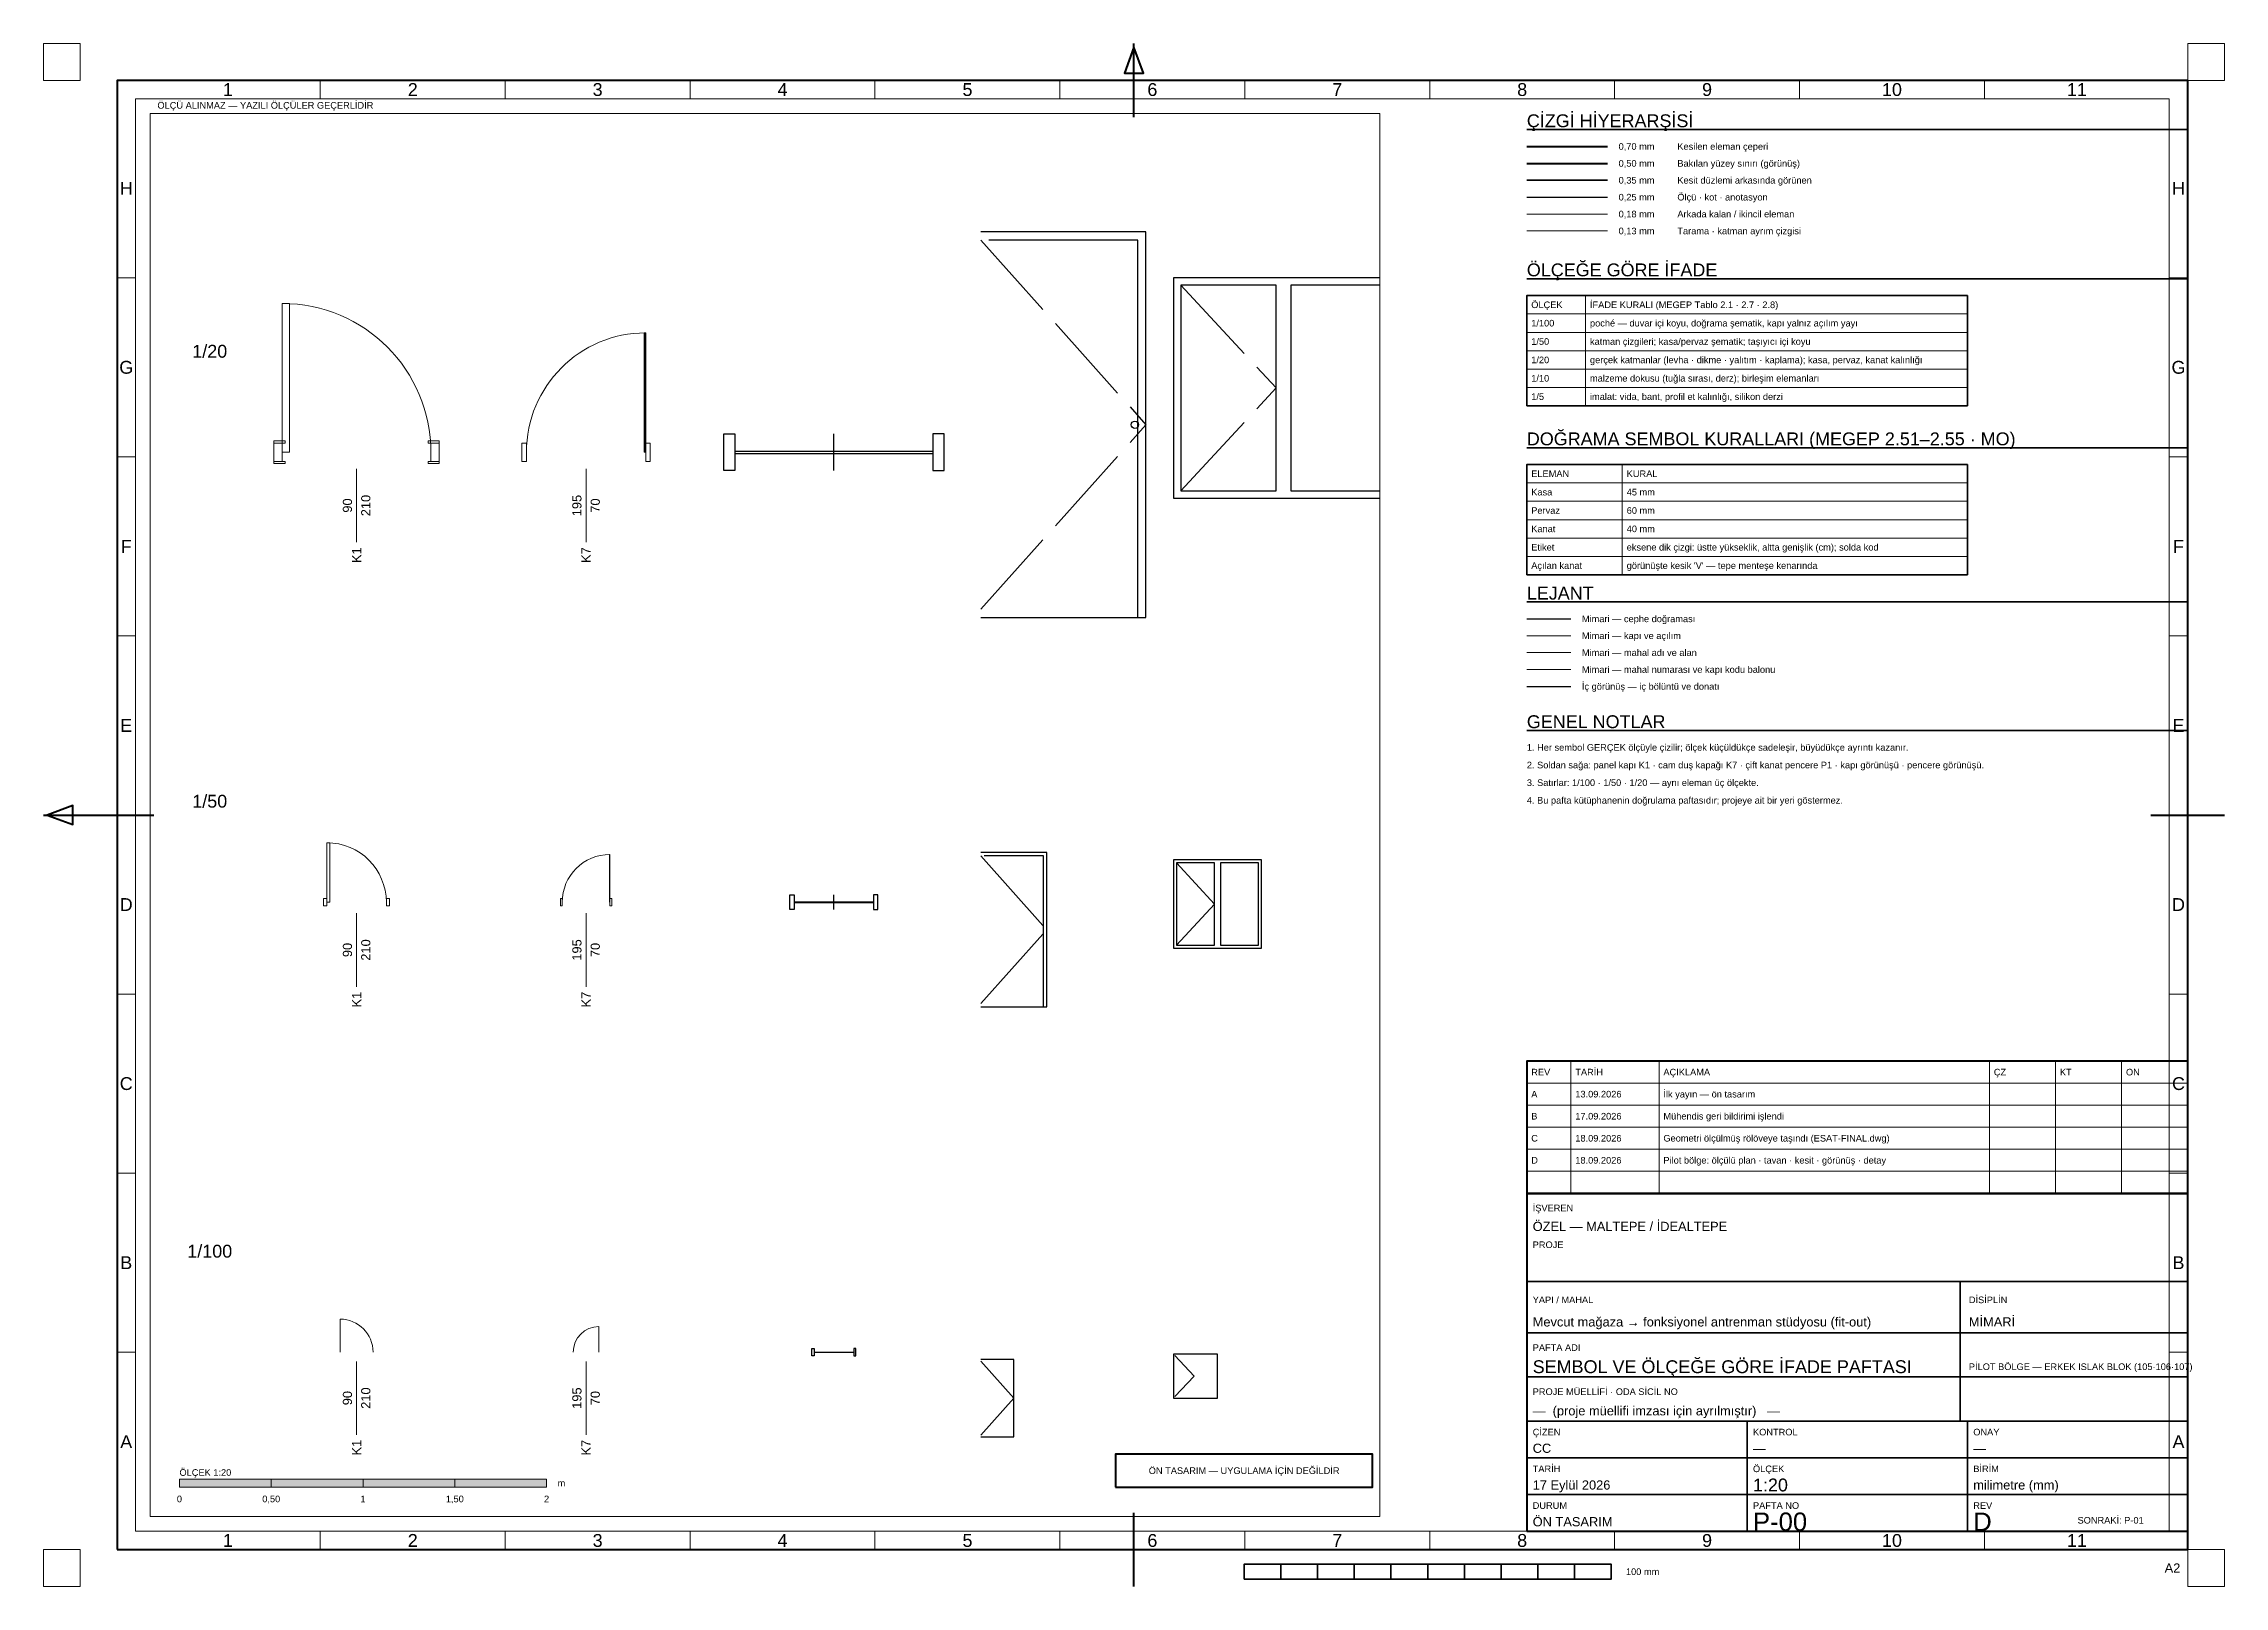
# Paper-space layout 'P-00 SEMBOL VE ÖLÇEĞE GÖRE İFADE PAFTASI' of a CAD drawing. Header units: millimetres. Extents: x 0 to 594, y 0 to 420.
# The model-space entities are those that its viewports show. They can reach past a viewport. Long polylines and large blocks are cut down to what shows.
import ezdxf
from ezdxf.enums import TextEntityAlignment as Align

# ---------------------------------------------------------------- set-up
doc = ezdxf.new("R2010")
doc.units = ezdxf.units.MM
doc.linetypes.add('DASHED', pattern=[1.524, 1.27, -0.254])
for name, color, linetype, lineweight in [('A-CEPHE', 5, 'Continuous', 25), ('A-GORUNUS-IC', 8, 'Continuous', 25), ('A-KAPI', 8, 'Continuous', 18), ('A-MAHAL', 250, 'Continuous', 18), ('A-YAZI', 7, 'Continuous', 13), ('G-ANTET', 7, 'Continuous', 25), ('G-CERCEVE', 7, 'Continuous', 70), ('G-PAFTA-ZON', 8, 'Continuous', 13), ('G-YAZI', 7, 'Continuous', 18)]:
    doc.layers.add(name, color=color, linetype=linetype, lineweight=lineweight)
doc.layers.add('G-VIEWPORT', color=251, linetype='Continuous', lineweight=13, plot=False)
doc.styles.add('GYM', font='arial.ttf')

msp = doc.modelspace()

# ---------------------------------------------------------------- linework, layer by layer
at = {"layer": 'A-CEPHE'}
for p, q in [((3150, 4800), (3150, 5000)), ((2610, 4906), (3690, 4906)), ((2610, 4894), (3690, 4894)), ((2934, 2452), (3366, 2452)), ((2934, 2448), (3366, 2448)), ((3150, 2410), (3150, 2490)), ((3042, 0), (3258, 0))]:
    msp.add_line(p, q, dxfattribs=at)
for points in [[(2550, 4800), (2550, 5000), (2610, 5000), (2610, 4800)], [(3750, 4800), (3750, 5000), (3690, 5000), (3690, 4800)], [(2910, 2410), (2910, 2490), (2934, 2490), (2934, 2410)], [(3390, 2410), (3390, 2490), (3366, 2490), (3366, 2410)], [(3030, -20), (3030, 20), (3042, 20), (3042, -20)], [(3270, -20), (3270, 20), (3258, 20), (3258, -20)]]:
    msp.add_lwpolyline(points, close=True, dxfattribs=at)
at = {"layer": 'A-GORUNUS-IC', "linetype": 'DASHED'}
for p, q in [((3950, 6055), (4850, 5050)), ((5040, 5810), (5560, 5250)), ((5040, 4690), (5560, 5250)), ((3950, 4045), (4850, 5050)), ((3950, 2702), (4310, 2300)), ((5016, 2664), (5224, 2440)), ((5016, 2216), (5224, 2440)), ((3950, 1898), (4310, 2300)), ((3950, -49), (4130, -250)), ((5008, -18), (5112, -130)), ((5008, -242), (5112, -130)), ((3950, -451), (4130, -250))]:
    msp.add_line(p, q, dxfattribs=at)
at = {"layer": 'A-GORUNUS-IC'}
for points in [[(3950, 4000), (4850, 4000), (4850, 6100), (3950, 6100)], [(3995, 4000), (4805, 4000), (4805, 6055), (3995, 6055)], [(3950, 1880), (4310, 1880), (4310, 2720), (3950, 2720)], [(3968, 1880), (4292, 1880), (4292, 2702), (3968, 2702)], [(3950, -460), (4130, -460), (4130, -40), (3950, -40)]]:
    msp.add_lwpolyline(points, dxfattribs=at)
for points in [[(5000, 4650), (6200, 4650), (6200, 5850), (5000, 5850)], [(5040, 4690), (5560, 4690), (5560, 5810), (5040, 5810)], [(5640, 4690), (6160, 4690), (6160, 5810), (5640, 5810)], [(5000, 2200), (5480, 2200), (5480, 2680), (5000, 2680)], [(5016, 2216), (5224, 2216), (5224, 2664), (5016, 2664)], [(5256, 2216), (5464, 2216), (5464, 2664), (5256, 2664)], [(5000, -250), (5240, -250), (5240, -10), (5000, -10)]]:
    msp.add_lwpolyline(points, close=True, dxfattribs=at)
msp.add_circle((4790, 5050), 20, dxfattribs=at)
at = {"layer": 'A-KAPI'}
for p, q in [((2121, 4900), (2121, 5550)), ((460, 0), (460, 180)), ((1870, 0), (1870, 140))]:
    msp.add_line(p, q, dxfattribs=at)
for points in [[(145, 4900), (145, 5710), (185, 5710), (185, 4900)], [(2125, 4900), (2125, 5550), (2117, 5550), (2117, 4900)], [(100, 4950), (160, 4950), (160, 4962), (100, 4962)], [(100, 4850), (100, 4950), (145, 4950), (145, 4850)], [(1000, 4950), (940, 4950), (940, 4962), (1000, 4962)], [(1000, 4850), (1000, 4950), (955, 4950), (955, 4850)], [(1450, 4850), (1450, 4950), (1475, 4950), (1475, 4850)], [(2150, 4850), (2150, 4950), (2125, 4950), (2125, 4850)], [(100, 4850), (160, 4850), (160, 4838), (100, 4838)], [(1000, 4850), (940, 4850), (940, 4838), (1000, 4838)], [(388, 2450), (388, 2774), (404, 2774), (404, 2450)], [(1930, 2450), (1930, 2710), (1927, 2710), (1927, 2450)], [(370, 2430), (370, 2470), (388, 2470), (388, 2430)], [(730, 2430), (730, 2470), (712, 2470), (712, 2430)], [(1660, 2430), (1660, 2470), (1670, 2470), (1670, 2430)], [(1940, 2430), (1940, 2470), (1930, 2470), (1930, 2430)]]:
    msp.add_lwpolyline(points, close=True, dxfattribs=at)
for centre, radius, start, end in [((145, 4900), 810, 0, 90), ((2125, 4900), 650, 90, 180), ((388, 2450), 324, 0, 90), ((1930, 2450), 260, 90, 180), ((460, 0), 180, 0, 90), ((1870, 0), 140, 90, 180)]:
    msp.add_arc(centre, radius, start, end, dxfattribs=at)
at = {"layer": 'A-MAHAL'}
for p, q in [((550, 4810), (550, 4410)), ((1800, 4810), (1800, 4410)), ((550, 2390), (550, 1990)), ((1800, 2390), (1800, 1990)), ((550, -50), (550, -450)), ((1800, -50), (1800, -450))]:
    msp.add_line(p, q, dxfattribs=at)

# ---------------------------------------------------------------- texts
at = {"layer": 'A-MAHAL', "style": 'GYM'}
for s, p in [('90', (500, 4610)), ('210', (600, 4610)), ('195', (1750, 4610)), ('70', (1850, 4610)), ('K1', (550, 4340)), ('K7', (1800, 4340)), ('90', (500, 2190)), ('210', (600, 2190)), ('195', (1750, 2190)), ('70', (1850, 2190)), ('K1', (550, 1920)), ('K7', (1800, 1920)), ('90', (500, -250)), ('210', (600, -250)), ('195', (1750, -250)), ('70', (1850, -250)), ('K1', (550, -520)), ('K7', (1800, -520))]:
    msp.add_text(s, height=50, rotation=90, dxfattribs=at).set_placement(p, align=Align.MIDDLE_CENTER)
at = {"layer": 'A-YAZI', "style": 'GYM'}
for s, p in [('1/20', (-250, 5450)), ('1/50', (-250, 3000)), ('1/100', (-250, 550))]:
    msp.add_text(s, height=70, dxfattribs=at).set_placement(p, align=Align.MIDDLE_CENTER)

psp = doc.layouts.new('P-00 SEMBOL VE ÖLÇEĞE GÖRE İFADE PAFTASI')

# ---------------------------------------------------------------- hatches: boundary and pattern name
at = {"layer": 'G-ANTET'}
for color, points in [(7, [(37, 27), (62, 27), (62, 29.2), (37, 29.2)]), (0, [(62, 27), (87, 27), (87, 29.2), (62, 29.2)]), (7, [(87, 27), (112, 27), (112, 29.2), (87, 29.2)]), (0, [(112, 27), (137, 27), (137, 29.2), (112, 29.2)])]:
    psp.add_hatch(color=color, dxfattribs=at).paths.add_polyline_path(points)

# ---------------------------------------------------------------- linework, layer by layer
at = {"layer": 'G-ANTET', "lineweight": 70}
psp.add_line((404, 392), (426, 392), dxfattribs=at)
at = {"layer": 'G-ANTET', "lineweight": 50}
psp.add_line((404, 387.4), (426, 387.4), dxfattribs=at)
at = {"layer": 'G-ANTET', "lineweight": 35}
for p, q in [((404, 382.8), (426, 382.8)), ((404, 83), (584, 83)), ((522, 69), (522, 83)), ((404, 69), (584, 69)), ((522, 45), (522, 69)), ((404, 57), (584, 57)), ((404, 45), (584, 45)), ((464, 15), (464, 45)), ((524, 15), (524, 45)), ((404, 35), (584, 35)), ((404, 25), (584, 25))]:
    psp.add_line(p, q, dxfattribs=at)
at = {"layer": 'G-ANTET', "lineweight": 25}
psp.add_line((404, 378.2), (426, 378.2), dxfattribs=at)
at = {"layer": 'G-ANTET', "lineweight": 18}
for p, q in [((404, 373.6), (426, 373.6)), ((416, 107), (416, 143)), ((440, 107), (440, 143)), ((530, 107), (530, 143)), ((548, 107), (548, 143)), ((566, 107), (566, 143)), ((404, 137), (584, 137)), ((404, 131), (584, 131)), ((404, 125), (584, 125)), ((404, 119), (584, 119)), ((404, 113), (584, 113)), ((404, 107), (584, 107))]:
    psp.add_line(p, q, dxfattribs=at)
at = {"layer": 'G-ANTET', "lineweight": 13}
for p, q in [((404, 369), (426, 369)), ((420, 321.4), (420, 351.4)), ((404, 346.4), (524, 346.4)), ((404, 341.4), (524, 341.4)), ((404, 336.4), (524, 336.4)), ((404, 331.4), (524, 331.4)), ((404, 326.4), (524, 326.4)), ((430, 275.4), (430, 305.4)), ((404, 300.4), (524, 300.4)), ((404, 295.4), (524, 295.4)), ((404, 290.4), (524, 290.4)), ((404, 285.4), (524, 285.4)), ((404, 280.4), (524, 280.4))]:
    psp.add_line(p, q, dxfattribs=at)
at = {"layer": 'G-ANTET', "color": 5, "linetype": 'Continuous', "lineweight": 25}
psp.add_line((404, 263.4), (416, 263.4), dxfattribs=at)
at = {"layer": 'G-ANTET', "color": 8, "linetype": 'Continuous', "lineweight": 18}
psp.add_line((404, 258.8), (416, 258.8), dxfattribs=at)
at = {"layer": 'G-ANTET', "color": 7, "linetype": 'Continuous', "lineweight": 13}
psp.add_line((404, 254.2), (416, 254.2), dxfattribs=at)
at = {"layer": 'G-ANTET', "color": 250, "linetype": 'Continuous', "lineweight": 18}
psp.add_line((404, 249.6), (416, 249.6), dxfattribs=at)
at = {"layer": 'G-ANTET', "color": 8, "linetype": 'Continuous', "lineweight": 25}
psp.add_line((404, 245), (416, 245), dxfattribs=at)
at = {"layer": 'G-ANTET', "lineweight": 35}
for points in [[(404, 321.4), (524, 321.4), (524, 351.4), (404, 351.4)], [(404, 275.4), (524, 275.4), (524, 305.4), (404, 305.4)]]:
    psp.add_lwpolyline(points, close=True, dxfattribs=at)
at = {"layer": 'G-ANTET', "lineweight": 50}
psp.add_lwpolyline([(404, 107), (584, 107), (584, 143), (404, 143)], close=True, dxfattribs=at)
at = {"layer": 'G-ANTET', "lineweight": 100}
psp.add_lwpolyline([(404, 15), (584, 15), (584, 107), (404, 107)], close=True, dxfattribs=at)
at = {"layer": 'G-ANTET', "color": 1, "lineweight": 50}
psp.add_lwpolyline([(292, 27), (362, 27), (362, 36), (292, 36)], close=True, dxfattribs=at)
at = {"layer": 'G-ANTET', "lineweight": 18}
for points in [[(37, 27), (62, 27), (62, 29.2), (37, 29.2)], [(62, 27), (87, 27), (87, 29.2), (62, 29.2)], [(87, 27), (112, 27), (112, 29.2), (87, 29.2)], [(112, 27), (137, 27), (137, 29.2), (112, 29.2)]]:
    psp.add_lwpolyline(points, close=True, dxfattribs=at)
at = {"layer": 'G-CERCEVE', "lineweight": 70}
for p, q in [((297, 400), (297, 420)), ((0, 210), (30, 210)), ((574, 210), (594, 210)), ((297, 0), (297, 20))]:
    psp.add_line(p, q, dxfattribs=at)
at = {"layer": 'G-CERCEVE', "lineweight": 35}
for p, q in [((327, 2), (327, 6)), ((337, 2), (337, 6)), ((347, 2), (347, 6)), ((357, 2), (357, 6)), ((367, 2), (367, 6)), ((377, 2), (377, 6)), ((387, 2), (387, 6)), ((397, 2), (397, 6)), ((407, 2), (407, 6)), ((417, 2), (417, 6)), ((427, 2), (427, 6))]:
    psp.add_line(p, q, dxfattribs=at)
at = {"layer": 'G-CERCEVE', "lineweight": 13}
for points in [[(0, 410), (10, 410), (10, 420), (0, 420)], [(584, 410), (594, 410), (594, 420), (584, 420)], [(0, 0), (10, 0), (10, 10), (0, 10)], [(584, 0), (594, 0), (594, 10), (584, 10)]]:
    psp.add_lwpolyline(points, close=True, dxfattribs=at)
at = {"layer": 'G-CERCEVE', "lineweight": 70}
for points in [[(297, 419), (294.4, 412), (299.6, 412)], [(20, 10), (584, 10), (584, 410), (20, 410)], [(1, 210), (8, 207.4), (8, 212.6)]]:
    psp.add_lwpolyline(points, close=True, dxfattribs=at)
at = {"layer": 'G-CERCEVE', "lineweight": 18}
psp.add_lwpolyline([(29, 19), (364, 19), (364, 401), (29, 401)], close=True, dxfattribs=at)
at = {"layer": 'G-CERCEVE', "lineweight": 35}
psp.add_lwpolyline([(327, 2), (427, 2), (427, 6), (327, 6)], close=True, dxfattribs=at)
at = {"layer": 'G-PAFTA-ZON', "lineweight": 13}
for p, q in [((75.36, 405), (75.36, 410)), ((125.73, 405), (125.73, 410)), ((176.09, 405), (176.09, 410)), ((226.45, 405), (226.45, 410)), ((276.82, 405), (276.82, 410)), ((327.18, 405), (327.18, 410)), ((377.55, 405), (377.55, 410)), ((427.91, 405), (427.91, 410)), ((478.27, 405), (478.27, 410)), ((528.64, 405), (528.64, 410)), ((20, 356.25), (25, 356.25)), ((579, 356.25), (584, 356.25)), ((20, 307.5), (25, 307.5)), ((579, 307.5), (584, 307.5)), ((20, 258.75), (25, 258.75)), ((579, 258.75), (584, 258.75)), ((20, 210), (25, 210)), ((579, 210), (584, 210)), ((20, 161.25), (25, 161.25)), ((579, 161.25), (584, 161.25)), ((20, 112.5), (25, 112.5)), ((579, 112.5), (584, 112.5)), ((20, 63.75), (25, 63.75)), ((579, 63.75), (584, 63.75)), ((75.36, 10), (75.36, 15)), ((125.73, 10), (125.73, 15)), ((176.09, 10), (176.09, 15)), ((226.45, 10), (226.45, 15)), ((276.82, 10), (276.82, 15)), ((327.18, 10), (327.18, 15)), ((377.55, 10), (377.55, 15)), ((427.91, 10), (427.91, 15)), ((478.27, 10), (478.27, 15)), ((528.64, 10), (528.64, 15))]:
    psp.add_line(p, q, dxfattribs=at)
psp.add_lwpolyline([(25, 15), (579, 15), (579, 405), (25, 405)], close=True, dxfattribs=at)
at = {"layer": 'G-YAZI', "lineweight": 35}
for p, q in [((404, 396.6), (584, 396.6)), ((404, 356), (584, 356)), ((404, 310), (584, 310)), ((404, 268), (584, 268)), ((404, 233), (584, 233))]:
    psp.add_line(p, q, dxfattribs=at)

# ---------------------------------------------------------------- texts
at = {"layer": 'G-ANTET', "style": 'GYM'}
for s, height, p in [('0,70 mm', 1.8, (429, 392)), ('Kesilen eleman çeperi', 1.8, (445, 392)), ('0,50 mm', 1.8, (429, 387.4)), ('Bakılan yüzey sınırı (görünüş)', 1.8, (445, 387.4)), ('0,35 mm', 1.8, (429, 382.8)), ('Kesit düzlemi arkasında görünen', 1.8, (445, 382.8)), ('0,25 mm', 1.8, (429, 378.2)), ('0,18 mm', 1.8, (429, 373.6)), ('Arkada kalan / ikincil eleman', 1.8, (445, 373.6)), ('Ölçü · kot · anotasyon', 1.8, (445, 378.2)), ('0,13 mm', 1.8, (429, 369)), ('Tarama · katman ayrım çizgisi', 1.8, (445, 369)), ('ÖLÇEK', 1.8, (405.2, 348.9)), ('İFADE KURALI (MEGEP Tablo 2.1 · 2.7 · 2.8)', 1.8, (421.2, 348.9)), ('ELEMAN', 1.8, (405.2, 302.9)), ('KURAL', 1.8, (431.2, 302.9)), ('REV', 1.8, (405.2, 140)), ('TARİH', 1.8, (417.2, 140)), ('AÇIKLAMA', 1.8, (441.2, 140)), ('ÇZ', 1.8, (531.2, 140)), ('KT', 1.8, (549.2, 140)), ('ON', 1.8, (567.2, 140)), ('A', 1.8, (405.2, 134)), ('13.09.2026', 1.8, (417.2, 134)), ('İlk yayın — ön tasarım', 1.8, (441.2, 134)), ('B', 1.8, (405.2, 128)), ('17.09.2026', 1.8, (417.2, 128)), ('Mühendis geri bildirimi işlendi', 1.8, (441.2, 128)), ('C', 1.8, (405.2, 122)), ('18.09.2026', 1.8, (417.2, 122)), ('Geometri ölçülmüş rölöveye taşındı (ESAT-FINAL.dwg)', 1.8, (441.2, 122)), ('D', 1.8, (405.2, 116)), ('18.09.2026', 1.8, (417.2, 116)), ('Pilot bölge: ölçülü plan · tavan · kesit · görünüş · detay', 1.8, (441.2, 116)), ('İŞVEREN', 1.8, (405.6, 103)), ('ÖZEL — MALTEPE / İDEALTEPE', 2.5, (405.6, 98)), ('PROJE', 1.8, (405.6, 93)), ('YAPI / MAHAL', 1.8, (405.6, 78)), ('DİSİPLİN', 1.8, (524.4, 78)), ('Mevcut mağaza → fonksiyonel antrenman stüdyosu (fit-out)', 2.5, (405.6, 72)), ('MİMARİ', 2.5, (524.4, 72)), ('PAFTA ADI', 1.8, (405.6, 65)), ('SEMBOL VE ÖLÇEĞE GÖRE İFADE PAFTASI', 3.5, (405.6, 59.8)), ('PİLOT BÖLGE — ERKEK ISLAK BLOK (105·106·107)', 1.8, (524.4, 59.8)), ('PROJE MÜELLİFİ · ODA SİCİL NO', 1.8, (405.6, 53)), ('—  (proje müellifi imzası için ayrılmıştır)   —', 2.5, (405.6, 47.8)), ('ÇİZEN', 1.8, (405.6, 42)), ('KONTROL', 1.8, (465.6, 42)), ('ONAY', 1.8, (525.6, 42)), ('CC', 2.5, (405.6, 37.6)), ('—', 2.5, (465.6, 37.6)), ('—', 2.5, (525.6, 37.6)), ('ÖLÇEK 1:20', 1.8, (37, 31)), ('TARİH', 1.8, (405.6, 32)), ('ÖLÇEK', 1.8, (465.6, 32)), ('BİRİM', 1.8, (525.6, 32)), ('m', 1.8, (140, 28.1)), ('17 Eylül 2026', 2.5, (405.6, 27.6)), ('1:20', 3.5, (465.6, 27.6)), ('milimetre (mm)', 2.5, (525.6, 27.6)), ('ÖN TASARIM', 2.5, (405.6, 17.6)), ('DURUM', 1.8, (405.6, 22)), ('PAFTA NO', 1.8, (465.6, 22)), ('P-00', 5, (465.6, 17.6)), ('REV', 1.8, (525.6, 22)), ('D', 5, (525.6, 17.6)), ('SONRAKİ: P-01', 1.8, (554, 18))]:
    psp.add_text(s, height=height, dxfattribs=at).set_placement(p, align=Align.MIDDLE_LEFT)
at = {"layer": 'G-ANTET', "color": 1, "style": 'GYM'}
psp.add_text('ÖN TASARIM — UYGULAMA İÇİN DEĞİLDİR', height=1.8, dxfattribs=at).set_placement((327, 31.5), align=Align.MIDDLE_CENTER)
at = {"layer": 'G-ANTET', "style": 'GYM'}
for s, p in [('0', (37, 23.8)), ('0,50', (62, 23.8)), ('1', (87, 23.8)), ('1,50', (112, 23.8)), ('2', (137, 23.8))]:
    psp.add_text(s, height=1.8, dxfattribs=at).set_placement(p, align=Align.MIDDLE_CENTER)
at = {"layer": 'G-CERCEVE', "style": 'GYM'}
psp.add_text('A2', height=2.5, dxfattribs=at).set_placement((582, 5), align=Align.MIDDLE_RIGHT)
psp.add_text('100 mm', height=1.8, dxfattribs=at).set_placement((431, 4), align=Align.MIDDLE_LEFT)
at = {"layer": 'G-PAFTA-ZON', "style": 'GYM'}
for s, p in [('1', (50.18, 407.5)), ('2', (100.55, 407.5)), ('3', (150.91, 407.5)), ('4', (201.27, 407.5)), ('5', (251.64, 407.5)), ('6', (302, 407.5)), ('7', (352.36, 407.5)), ('8', (402.73, 407.5)), ('9', (453.09, 407.5)), ('10', (503.45, 407.5)), ('11', (553.82, 407.5)), ('H', (22.5, 380.62)), ('H', (581.5, 380.62)), ('G', (22.5, 331.88)), ('G', (581.5, 331.88)), ('F', (22.5, 283.12)), ('F', (581.5, 283.12)), ('E', (22.5, 234.38)), ('E', (581.5, 234.38)), ('D', (22.5, 185.62)), ('D', (581.5, 185.62)), ('C', (22.5, 136.88)), ('C', (581.5, 136.88)), ('B', (22.5, 88.12)), ('B', (581.5, 88.12)), ('A', (22.5, 39.38)), ('A', (581.5, 39.38)), ('1', (50.18, 12.5)), ('2', (100.55, 12.5)), ('3', (150.91, 12.5)), ('4', (201.27, 12.5)), ('5', (251.64, 12.5)), ('6', (302, 12.5)), ('7', (352.36, 12.5)), ('8', (402.73, 12.5)), ('9', (453.09, 12.5)), ('10', (503.45, 12.5)), ('11', (553.82, 12.5))]:
    psp.add_text(s, height=3.5, dxfattribs=at).set_placement(p, align=Align.MIDDLE_CENTER)
at = {"layer": 'G-YAZI', "style": 'GYM'}
for s, height, p in [('ÖLÇÜ ALINMAZ — YAZILI ÖLÇÜLER GEÇERLİDİR', 1.8, (31, 403.2)), ('ÇİZGİ HİYERARŞİSİ', 3.5, (404, 399)), ('ÖLÇEĞE GÖRE İFADE', 3.5, (404, 358.4)), ('1/100', 1.8, (405.2, 343.9)), ('poché — duvar içi koyu, doğrama şematik, kapı yalnız açılım yayı', 1.8, (421.2, 343.9)), ('1/50', 1.8, (405.2, 338.9)), ('katman çizgileri; kasa/pervaz şematik; taşıyıcı içi koyu', 1.8, (421.2, 338.9)), ('1/20', 1.8, (405.2, 333.9)), ('gerçek katmanlar (levha · dikme · yalıtım · kaplama); kasa, pervaz, kanat kalınlığı', 1.8, (421.2, 333.9)), ('1/10', 1.8, (405.2, 328.9)), ('malzeme dokusu (tuğla sırası, derz); birleşim elemanları', 1.8, (421.2, 328.9)), ('1/5', 1.8, (405.2, 323.9)), ('imalat: vida, bant, profil et kalınlığı, silikon derzi', 1.8, (421.2, 323.9)), ('DOĞRAMA SEMBOL KURALLARI (MEGEP 2.51–2.55 · MO)', 3.5, (404, 312.4)), ('Kasa', 1.8, (405.2, 297.9)), ('45 mm', 1.8, (431.2, 297.9)), ('Pervaz', 1.8, (405.2, 292.9)), ('60 mm', 1.8, (431.2, 292.9)), ('Kanat', 1.8, (405.2, 287.9)), ('40 mm', 1.8, (431.2, 287.9)), ('Etiket', 1.8, (405.2, 282.9)), ('eksene dik çizgi: üstte yükseklik, altta genişlik (cm); solda kod', 1.8, (431.2, 282.9)), ('Açılan kanat', 1.8, (405.2, 277.9)), ("görünüşte kesik 'V' — tepe menteşe kenarında", 1.8, (431.2, 277.9)), ('LEJANT', 3.5, (404, 270.4)), ('Mimari — cephe doğraması', 1.8, (419, 263.4)), ('Mimari — kapı ve açılım', 1.8, (419, 258.8)), ('Mimari — mahal adı ve alan', 1.8, (419, 254.2)), ('Mimari — mahal numarası ve kapı kodu balonu', 1.8, (419, 249.6)), ('İç görünüş — iç bölüntü ve donatı', 1.8, (419, 245)), ('GENEL NOTLAR', 3.5, (404, 235.4)), ('1. Her sembol GERÇEK ölçüyle çizilir; ölçek küçüldükçe sadeleşir, büyüdükçe ayrıntı kazanır.', 1.8, (404, 228.4)), ('3. Satırlar: 1/100 · 1/50 · 1/20 — aynı eleman üç ölçekte.', 1.8, (404, 218.8)), ('2. Soldan sağa: panel kapı K1 · cam duş kapağı K7 · çift kanat pencere P1 · kapı görünüşü · pencere görünüşü.', 1.8, (404, 223.6)), ('4. Bu pafta kütüphanenin doğrulama paftasıdır; projeye ait bir yeri göstermez.', 1.8, (404, 214))]:
    psp.add_text(s, height=height, dxfattribs=at).set_placement(p, align=Align.MIDDLE_LEFT)

# ---------------------------------------------------------------- viewports
at = {"layer": 'G-VIEWPORT'}
psp.add_viewport(center=(196.5, 210), size=(335, 382), view_center_point=(2775, 2925), view_height=7640, dxfattribs=at)

doc.saveas('drawing.dxf')
